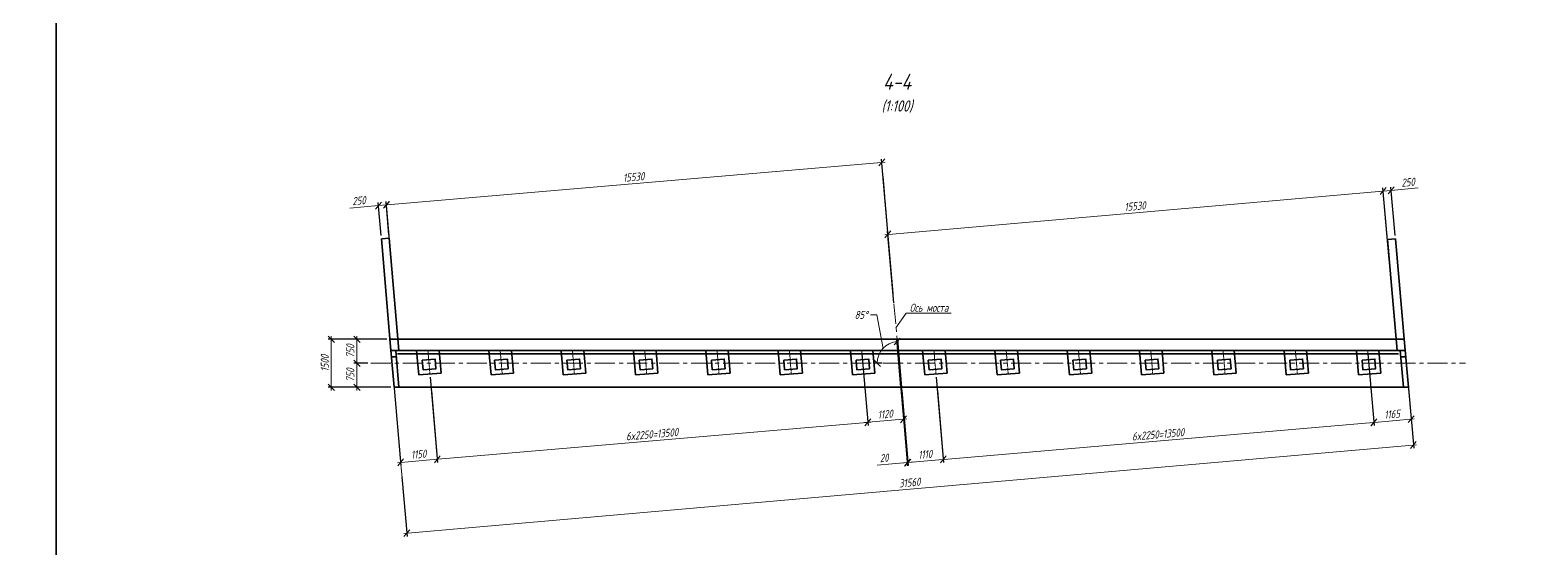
# Model space of a CAD drawing. Header units: millimetres. Extents: x 265754 to 14267433, y -6145605 to 2433772.
# Drawn here: x 7265569 to 7312032, y 812688 to 828879 of the extents above; entities that cross this region are included whole.
import ezdxf
from ezdxf import colors
from ezdxf.entities.mleader import LeaderData, LeaderLine
from ezdxf.math import Vec2, Vec3

# ---------------------------------------------------------------- set-up
doc = ezdxf.new("R2010")
doc.units = ezdxf.units.MM
doc.linetypes.add('осевая', pattern=[2, 1.25, -0.25, 0.25, -0.25])
for name, color, linetype, lineweight in [('1-Бетон', 106, 'Continuous', 35), ('ИС_Выноски', 3, 'Continuous', 18), ('ИС_ОПОР_Тон', 3, 'Continuous', 18), ('ИС_Ось', 3, 'осевая', 18), ('ИС_Размер', 3, 'Continuous', 18), ('ИС_ТаБл', 5, 'Continuous', 35)]:
    doc.layers.add(name, color=color, linetype=linetype, lineweight=lineweight)
doc.styles.add('0', font='isocpeur.ttf', dxfattribs={"width": 0.8, "oblique": 15})
doc.styles.add('ISOCPEUR', font='isocpeur.ttf', dxfattribs={"width": 0.8, "oblique": 15, "height": 2.5})
doc.styles.add('М150', font='isocpeur.ttf', dxfattribs={"width": 0.8, "oblique": 15, "height": 375})
doc.dimstyles.new('М100', dxfattribs={"dimscale": 100, "dimtxt": 2.5, "dimasz": 2, "dimexe": 1, "dimexo": 1, "dimgap": 0.8, "dimtad": 1, "dimdec": 0, "dimzin": 0, "dimdsep": 46, "dimtxsty": '0', "dimblk": 'OBLIQUE', "dimcen": 0.09, "dimdle": 1, "dimclrd": 256, "dimclre": 256, "dimclrt": 256, "dimadec": 4, "dimazin": 0, "dimtfac": 1, "dimtdec": 0, "dimtmove": 1, "dimatfit": 2, "dimfxl": 1, "dimtolj": 1, "dimtzin": 0, "dimlwd": -1, "dimarcsym": 0})

# ---------------------------------------------------------------- blocks, each defined once
blk = doc.blocks.new('*U2136')
at = {"layer": '1-Бетон', "color": 5}
for p, q in [((-316, -383), (-382, 383)), ((321, 383), (382, -323)), ((382, -323), (-316, -383))]:
    blk.add_line(p, q, dxfattribs=at)
blk.add_lwpolyline([(-205, 79), (194, 113), (219, -186), (-179, -220), (-205, 79)], dxfattribs=at)
at = {"layer": 'ИС_Ось', "ltscale": 50}
blk.add_line((33, -353), (-30, 383), dxfattribs=at)
blk = doc.blocks.new('*U2137')
at = {"layer": 'ИС_ОПОР_Тон', "color": 0, "linetype": 'ByBlock', "lineweight": -2, "transparency": 16777216}
for p in [(0, 0), (2258, 0), (4516, 0), (6774, 0), (9032, 0), (11290, 0), (13548, 0), (15806, 0), (18064, 0), (20322, 0), (22580, 0), (24838, 0), (27096, 0), (29354, 0)]:
    blk.add_blockref('*U2136', p, dxfattribs=at)
blk = doc.blocks.new('_OBLIQUE')
at = {"color": 0, "linetype": 'ByBlock', "lineweight": -2}
blk.add_line((0.5, 0.5), (-0.5, -0.5), dxfattribs=at)
blk = doc.blocks.new('*D2142')
at = {"layer": 'Defpoints', "color": 0, "transparency": 16777216}
for p in [(7307359, 818864), (7308521, 818965), (7308718, 816718)]:
    blk.add_point(p, dxfattribs=at)
at = {"layer": 'ИС_Размер', "lineweight": -2, "transparency": 16777216}
for p, q in [((7307368, 818764), (7307565, 816517)), ((7308530, 818866), (7308726, 816619))]:
    blk.add_line(p, q, dxfattribs=at)
at = {"layer": 'ИС_Размер', "transparency": 16777216}
blk.add_line((7307456, 816608), (7308817, 816727), dxfattribs=at)
at = {"layer": 'ИС_Размер', "transparency": 16777216, "xscale": 200, "yscale": 200, "zscale": 200}
for p, rotation in [((7308718, 816718), 4.999976067597246), ((7307556, 816617), 184.9999760675972)]:
    blk.add_blockref('_OBLIQUE', p, dxfattribs=dict(at, rotation=rotation))
at = {"layer": 'ИС_Размер', "transparency": 16777216, "insert": (7308119, 816872), "char_height": 250, "attachment_point": 5, "rotation": 5, "style": '0'}
blk.add_mtext('\\A1;1165', dxfattribs=at)
blk = doc.blocks.new('*D2143')
at = {"layer": 'Defpoints', "color": 0, "transparency": 16777216}
for p in [(7307359, 818864), (7293910, 817708), (7307552, 816616)]:
    blk.add_point(p, dxfattribs=at)
at = {"layer": 'ИС_Размер', "lineweight": -2, "transparency": 16777216}
for p, q in [((7307368, 818764), (7307561, 816517)), ((7293919, 817609), (7294112, 815361))]:
    blk.add_line(p, q, dxfattribs=at)
at = {"layer": 'ИС_Размер', "transparency": 16777216}
blk.add_line((7294004, 815452), (7307652, 816625), dxfattribs=at)
at = {"layer": 'ИС_Размер', "transparency": 16777216, "xscale": 200, "yscale": 200, "zscale": 200}
for p, rotation in [((7307552, 816616), 4.910079958060861), ((7294104, 815461), 184.9100799580608)]:
    blk.add_blockref('_OBLIQUE', p, dxfattribs=dict(at, rotation=rotation))
at = {"layer": 'ИС_Размер', "transparency": 16777216, "insert": (7300810, 816243), "char_height": 250, "attachment_point": 5, "rotation": 4.9101, "style": '0'}
blk.add_mtext('\\A1;6x2250=13500', dxfattribs=at)
blk = doc.blocks.new('*D2144')
at = {"layer": 'Defpoints', "color": 0, "transparency": 16777216}
for p in [(7292770, 818034), (7293874, 818129), (7294104, 815461)]:
    blk.add_point(p, dxfattribs=at)
at = {"layer": 'ИС_Размер', "lineweight": -2, "transparency": 16777216}
for p, q in [((7292779, 817935), (7293008, 815267)), ((7293883, 818030), (7294112, 815361))]:
    blk.add_line(p, q, dxfattribs=at)
at = {"layer": 'ИС_Размер', "transparency": 16777216}
blk.add_line((7292900, 815358), (7294203, 815470), dxfattribs=at)
at = {"layer": 'ИС_Размер', "transparency": 16777216, "xscale": 200, "yscale": 200, "zscale": 200}
for p, rotation in [((7292999, 815366), 184.9100798737521), ((7294104, 815461), 4.910079873752142)]:
    blk.add_blockref('_OBLIQUE', p, dxfattribs=dict(at, rotation=rotation))
at = {"layer": 'ИС_Размер', "transparency": 16777216, "insert": (7293534, 815618), "char_height": 250, "attachment_point": 5, "rotation": 4.9101, "style": '0'}
blk.add_mtext('\\A1;1110', dxfattribs=at)
blk = doc.blocks.new('*D2139')
at = {"layer": 'Defpoints', "color": 0, "transparency": 16777216}
for p in [(7292732, 818248), (7291614, 818152), (7292863, 816717)]:
    blk.add_point(p, dxfattribs=at)
at = {"layer": 'ИС_Размер', "lineweight": -2, "transparency": 16777216}
for p, q in [((7291623, 818052), (7291754, 816521)), ((7292740, 818148), (7292872, 816617))]:
    blk.add_line(p, q, dxfattribs=at)
at = {"layer": 'ИС_Размер', "transparency": 16777216}
blk.add_line((7291646, 816612), (7292963, 816725), dxfattribs=at)
at = {"layer": 'ИС_Размер', "transparency": 16777216, "xscale": 200, "yscale": 200, "zscale": 200}
for p, rotation in [((7292863, 816717), 4.91007992134235), ((7291746, 816621), 184.9100799213423)]:
    blk.add_blockref('_OBLIQUE', p, dxfattribs=dict(at, rotation=rotation))
at = {"layer": 'ИС_Размер', "transparency": 16777216, "insert": (7292287, 816873), "char_height": 250, "attachment_point": 5, "rotation": 4.9101, "style": '0'}
blk.add_mtext('\\A1;1120', dxfattribs=at)
blk = doc.blocks.new('*D2140')
at = {"layer": 'Defpoints', "color": 0, "transparency": 16777216}
for p in [(7291553, 818863), (7278105, 817708), (7291746, 816621)]:
    blk.add_point(p, dxfattribs=at)
at = {"layer": 'ИС_Размер', "lineweight": -2, "transparency": 16777216}
for p, q in [((7291562, 818764), (7291754, 816521)), ((7278114, 817609), (7278306, 815366))]:
    blk.add_line(p, q, dxfattribs=at)
at = {"layer": 'ИС_Размер', "transparency": 16777216}
blk.add_line((7278198, 815457), (7291845, 816629), dxfattribs=at)
at = {"layer": 'ИС_Размер', "transparency": 16777216, "xscale": 200, "yscale": 200, "zscale": 200}
for p, rotation in [((7291746, 816621), 4.909081965965504), ((7278298, 815466), 184.9090819659655)]:
    blk.add_blockref('_OBLIQUE', p, dxfattribs=dict(at, rotation=rotation))
at = {"layer": 'ИС_Размер', "transparency": 16777216, "insert": (7285004, 816248), "char_height": 250, "attachment_point": 5, "rotation": 4.9091, "style": '0'}
blk.add_mtext('\\A1;6x2250=13500', dxfattribs=at)
blk = doc.blocks.new('*D2141')
at = {"layer": 'Defpoints', "color": 0, "transparency": 16777216}
for p in [(7292778, 817708), (7292798, 817710), (7292999, 815366)]:
    blk.add_point(p, dxfattribs=at)
at = {"layer": 'ИС_Размер', "lineweight": -2, "transparency": 16777216}
for p, q in [((7292787, 817608), (7292988, 815265)), ((7292807, 817610), (7293008, 815267))]:
    blk.add_line(p, q, dxfattribs=at)
at = {"layer": 'ИС_Размер', "transparency": 16777216}
for p, q in [((7292039, 815284), (7292979, 815364)), ((7292979, 815364), (7292780, 815347)), ((7292979, 815364), (7292999, 815366)), ((7292979, 815364), (7292999, 815366)), ((7292999, 815366), (7293199, 815383))]:
    blk.add_line(p, q, dxfattribs=at)
at = {"layer": 'ИС_Размер', "transparency": 16777216, "xscale": 200, "yscale": 200, "zscale": 200}
for p, rotation in [((7292979, 815364), 4.910080018762927), ((7292999, 815366), 184.9100800187629)]:
    blk.add_blockref('_OBLIQUE', p, dxfattribs=dict(at, rotation=rotation))
at = {"layer": 'ИС_Размер', "transparency": 16777216, "insert": (7292254, 815508), "char_height": 250, "attachment_point": 5, "rotation": 4.9101, "style": '0'}
blk.add_mtext('\\A1;20', dxfattribs=at)
blk = doc.blocks.new('*D2145')
at = {"layer": 'Defpoints', "color": 0, "transparency": 16777216}
for p in [(7308626, 817766), (7308788, 815909), (7277186, 815016)]:
    blk.add_point(p, dxfattribs=at)
at = {"layer": 'ИС_Размер', "lineweight": -2, "transparency": 16777216}
for p, q in [((7308635, 817667), (7308797, 815810)), ((7277195, 814916), (7277358, 813059))]:
    blk.add_line(p, q, dxfattribs=at)
at = {"layer": 'ИС_Размер', "transparency": 16777216}
blk.add_line((7277249, 813150), (7308888, 815918), dxfattribs=at)
at = {"layer": 'ИС_Размер', "transparency": 16777216, "xscale": 200, "yscale": 200, "zscale": 200}
for p, rotation in [((7308788, 815909), 4.999999992068989), ((7277349, 813159), 184.999999992069)]:
    blk.add_blockref('_OBLIQUE', p, dxfattribs=dict(at, rotation=rotation))
at = {"layer": 'ИС_Размер', "transparency": 16777216, "insert": (7293051, 814738), "char_height": 250, "attachment_point": 5, "rotation": 5, "style": '0'}
blk.add_mtext('\\A1;31560', dxfattribs=at)
blk = doc.blocks.new('*D2146')
at = {"layer": 'Defpoints', "color": 0, "transparency": 16777216}
for p in [(7276923, 818028), (7278068, 818128), (7277156, 815368)]:
    blk.add_point(p, dxfattribs=at)
at = {"layer": 'ИС_Размер', "lineweight": -2, "transparency": 16777216}
for p, q in [((7276932, 817929), (7277164, 815268)), ((7278077, 818029), (7278310, 815368))]:
    blk.add_line(p, q, dxfattribs=at)
at = {"layer": 'ИС_Размер', "transparency": 16777216}
blk.add_line((7278401, 815477), (7277056, 815359), dxfattribs=at)
at = {"layer": 'ИС_Размер', "transparency": 16777216, "xscale": 200, "yscale": 200, "zscale": 200}
for p, rotation in [((7277156, 815368), 184.9999999259369), ((7278301, 815468), 4.999999925936907)]:
    blk.add_blockref('_OBLIQUE', p, dxfattribs=dict(at, rotation=rotation))
at = {"layer": 'ИС_Размер', "transparency": 16777216, "insert": (7277711, 815622), "char_height": 250, "attachment_point": 5, "rotation": 5, "style": '0'}
blk.add_mtext('\\A1;1150', dxfattribs=at)
blk = doc.blocks.new('*D2147')
at = {"layer": 'Defpoints', "color": 0, "transparency": 16777216}
for p in [(7307843, 823842), (7307976, 822328), (7308225, 822350)]:
    blk.add_point(p, dxfattribs=at)
at = {"layer": 'ИС_Размер', "transparency": 16777216}
for p, q in [((7308192, 823872), (7307744, 823833)), ((7308939, 823938), (7308092, 823864))]:
    blk.add_line(p, q, dxfattribs=at)
at = {"layer": 'ИС_Размер', "lineweight": -2, "transparency": 16777216}
for p, q in [((7307967, 822428), (7307835, 823942)), ((7308216, 822450), (7308084, 823963))]:
    blk.add_line(p, q, dxfattribs=at)
at = {"layer": 'ИС_Размер', "transparency": 16777216, "xscale": 200, "yscale": 200, "zscale": 200}
for p, rotation in [((7307843, 823842), 185.0000001018143), ((7308092, 823864), 5.0000001018143)]:
    blk.add_blockref('_OBLIQUE', p, dxfattribs=dict(at, rotation=rotation))
at = {"layer": 'ИС_Размер', "transparency": 16777216, "insert": (7308618, 824116), "char_height": 250, "attachment_point": 5, "rotation": 5, "style": '0'}
blk.add_mtext('\\A1;250', dxfattribs=at)
blk = doc.blocks.new('*D2166')
at = {"layer": 'Defpoints', "color": 0, "transparency": 16777216}
for p in [(7276819, 819214), (7275789, 818464), (7276225, 818464)]:
    blk.add_point(p, dxfattribs=at)
at = {"layer": 'ИС_Размер', "lineweight": -2, "transparency": 16777216}
for p, q in [((7276719, 819214), (7275689, 819214)), ((7276125, 818464), (7275689, 818464))]:
    blk.add_line(p, q, dxfattribs=at)
at = {"layer": 'ИС_Размер', "transparency": 16777216}
blk.add_line((7275789, 819314), (7275789, 818364), dxfattribs=at)
at = {"layer": 'ИС_Размер', "transparency": 16777216, "xscale": 200, "yscale": 200, "zscale": 200}
for p, rotation in [((7275789, 819214), 90), ((7275789, 818464), 270)]:
    blk.add_blockref('_OBLIQUE', p, dxfattribs=dict(at, rotation=rotation))
at = {"layer": 'ИС_Размер', "transparency": 16777216, "insert": (7275584, 818839), "char_height": 250, "attachment_point": 5, "rotation": 90, "style": '0'}
blk.add_mtext('\\A1;750', dxfattribs=at)
blk = doc.blocks.new('*D2167')
at = {"layer": 'Defpoints', "color": 0, "transparency": 16777216}
for p in [(7276225, 818464), (7275789, 817714), (7276950, 817714)]:
    blk.add_point(p, dxfattribs=at)
at = {"layer": 'ИС_Размер', "lineweight": -2, "transparency": 16777216}
for p, q in [((7276125, 818464), (7275689, 818464)), ((7276850, 817714), (7275689, 817714))]:
    blk.add_line(p, q, dxfattribs=at)
at = {"layer": 'ИС_Размер', "transparency": 16777216}
blk.add_line((7275789, 818564), (7275789, 817614), dxfattribs=at)
at = {"layer": 'ИС_Размер', "transparency": 16777216, "xscale": 200, "yscale": 200, "zscale": 200}
for p, rotation in [((7275789, 818464), 90), ((7275789, 817714), 270)]:
    blk.add_blockref('_OBLIQUE', p, dxfattribs=dict(at, rotation=rotation))
at = {"layer": 'ИС_Размер', "transparency": 16777216, "insert": (7275584, 818089), "char_height": 250, "attachment_point": 5, "rotation": 90, "style": '0'}
blk.add_mtext('\\A1;750', dxfattribs=at)
blk = doc.blocks.new('*D2168')
at = {"layer": 'Defpoints', "color": 0, "transparency": 16777216}
for p in [(7276819, 819214), (7274989, 817714), (7276950, 817714)]:
    blk.add_point(p, dxfattribs=at)
at = {"layer": 'ИС_Размер', "lineweight": -2, "transparency": 16777216}
for p, q in [((7276719, 819214), (7274889, 819214)), ((7276850, 817714), (7274889, 817714))]:
    blk.add_line(p, q, dxfattribs=at)
at = {"layer": 'ИС_Размер', "transparency": 16777216}
blk.add_line((7274989, 819314), (7274989, 817614), dxfattribs=at)
at = {"layer": 'ИС_Размер', "transparency": 16777216, "xscale": 200, "yscale": 200, "zscale": 200}
for p, rotation in [((7274989, 819214), 90), ((7274989, 817714), 270)]:
    blk.add_blockref('_OBLIQUE', p, dxfattribs=dict(at, rotation=rotation))
at = {"layer": 'ИС_Размер', "transparency": 16777216, "insert": (7274784, 818464), "char_height": 250, "attachment_point": 5, "rotation": 90, "style": '0'}
blk.add_mtext('\\A1;1500', dxfattribs=at)
blk = doc.blocks.new('_None')
blk = doc.blocks.new('*D2235')
at = {"layer": 'Defpoints', "color": 0, "transparency": 16777216}
for p in [(7292222, 824304), (7292123, 818788), (7292293, 818464), (7292832, 818464), (7292826, 817270)]:
    blk.add_point(p, dxfattribs=at)
at = {"layer": 'ИС_Размер', "transparency": 16777216}
for p, q in [((7292033, 819975), (7291833, 819975)), ((7292221, 818925), (7292033, 819975))]:
    blk.add_line(p, q, dxfattribs=at)
at = {"layer": 'ИС_Размер', "lineweight": -2, "transparency": 16777216}
blk.add_line((7292193, 818464), (7291941, 818464), dxfattribs=at)
at = {"layer": 'ИС_Размер', "transparency": 16777216}
blk.add_arc((7292723, 818464), 682, 94.9101, 180, dxfattribs=at)
at = {"layer": 'ИС_Размер', "transparency": 16777216, "xscale": 200, "yscale": 200, "zscale": 200}
for p, rotation in [((7292665, 819143), 4.910079920402088), ((7292041, 818464), 269.9999999999972)]:
    blk.add_blockref('_OBLIQUE', p, dxfattribs=dict(at, rotation=rotation))
at = {"layer": 'ИС_Размер', "transparency": 16777216, "insert": (7291539, 819975), "char_height": 250, "attachment_point": 5, "style": '0'}
blk.add_mtext('\\A1;85°', dxfattribs=at)
blk = doc.blocks.new('*D2250')
at = {"layer": 'Defpoints', "color": 0, "transparency": 16777216}
for p in [(7292184, 824740), (7292545, 820543), (7277071, 819214)]:
    blk.add_point(p, dxfattribs=at)
at = {"layer": 'ИС_Размер', "transparency": 16777216}
blk.add_line((7276610, 823402), (7292284, 824749), dxfattribs=at)
at = {"layer": 'ИС_Размер', "lineweight": -2, "transparency": 16777216}
for p, q in [((7292536, 820643), (7292175, 824840)), ((7277062, 819313), (7276701, 823511))]:
    blk.add_line(p, q, dxfattribs=at)
at = {"layer": 'ИС_Размер', "transparency": 16777216, "xscale": 200, "yscale": 200, "zscale": 200}
for p, rotation in [((7292184, 824740), 4.910237289790994), ((7276710, 823411), 184.910237289791)]:
    blk.add_blockref('_OBLIQUE', p, dxfattribs=dict(at, rotation=rotation))
at = {"layer": 'ИС_Размер', "transparency": 16777216, "insert": (7284429, 824280), "char_height": 250, "attachment_point": 5, "rotation": 4.9102, "style": '0'}
blk.add_mtext('\\A1;15530', dxfattribs=at)
blk = doc.blocks.new('*D2251')
at = {"layer": 'Defpoints', "color": 0, "transparency": 16777216}
for p in [(7307843, 823842), (7308039, 821608), (7292568, 820255)]:
    blk.add_point(p, dxfattribs=at)
at = {"layer": 'ИС_Размер', "transparency": 16777216}
blk.add_line((7292273, 822480), (7307943, 823851), dxfattribs=at)
at = {"layer": 'ИС_Размер', "lineweight": -2, "transparency": 16777216}
for p, q in [((7308030, 821708), (7307835, 823942)), ((7292559, 820354), (7292364, 822588))]:
    blk.add_line(p, q, dxfattribs=at)
at = {"layer": 'ИС_Размер', "transparency": 16777216, "xscale": 200, "yscale": 200, "zscale": 200}
for p, rotation in [((7307843, 823842), 5.000000001332647), ((7292372, 822488), 185.0000000013326)]:
    blk.add_blockref('_OBLIQUE', p, dxfattribs=dict(at, rotation=rotation))
at = {"layer": 'ИС_Размер', "transparency": 16777216, "insert": (7300090, 823369), "char_height": 250, "attachment_point": 5, "rotation": 5, "style": '0'}
blk.add_mtext('\\A1;15530', dxfattribs=at)
blk = doc.blocks.new('*D2252')
at = {"layer": 'Defpoints', "color": 0, "transparency": 16777216}
for p in [(7276461, 823389), (7276552, 822351), (7276799, 822373)]:
    blk.add_point(p, dxfattribs=at)
at = {"layer": 'ИС_Размер', "transparency": 16777216}
for p, q in [((7275564, 823311), (7276461, 823389)), ((7276808, 823420), (7276362, 823381))]:
    blk.add_line(p, q, dxfattribs=at)
at = {"layer": 'ИС_Размер', "lineweight": -2, "transparency": 16777216}
for p, q in [((7276543, 822451), (7276453, 823489)), ((7276790, 822472), (7276699, 823510))]:
    blk.add_line(p, q, dxfattribs=at)
at = {"layer": 'ИС_Размер', "transparency": 16777216, "xscale": 200, "yscale": 200, "zscale": 200}
for p, rotation in [((7276461, 823389), 184.9981935092873), ((7276708, 823411), 4.998193509287363)]:
    blk.add_blockref('_OBLIQUE', p, dxfattribs=dict(at, rotation=rotation))
at = {"layer": 'ИС_Размер', "transparency": 16777216, "insert": (7275849, 823541), "char_height": 250, "attachment_point": 5, "rotation": 4.9982, "style": '0'}
blk.add_mtext('\\A1;250', dxfattribs=at)

msp = doc.modelspace()

# ---------------------------------------------------------------- linework, layer by layer
at = {"layer": '1-Бетон'}
for p, q in [((7277100.9653, 817713.7707, 0.0004), (7277000.1988, 818863.5568, 0.0004)), ((7308479.8906, 817713.7702, 0.0004), (7308379.2973, 818863.5568, 0.0004)), ((7276867.2282, 818664.3179, 0.0004), (7277017.6598, 818664.3205, 0.0004)), ((7308396.7284, 818664.3179, 0.0004), (7308547.3015, 818664.3149, 0.0004))]:
    msp.add_line(p, q, dxfattribs=at)
msp.add_lwpolyline([(7266394.4017, 859892.3616), (7352902.1087, 859892.3616), (7352902.1087, 771391.9934), (7266394.4017, 771391.9934)], close=True, dxfattribs=at)
at = {"layer": '1-Бетон', "elevation": 0.0004}
for points in [[(7276552.0231, 822350.9376), (7276798.7525, 822372.5158)], [(7276849.7916, 818863.6196), (7276552.0231, 822350.9376)], [(7277100.7465, 818863.6196), (7276798.7525, 822372.5158)], [(7308224.8252, 822350.2382), (7307975.7765, 822328.4493)], [(7308278.9155, 818863.5539), (7307975.7765, 822328.4493)], [(7308529.8705, 818863.5539), (7308224.8252, 822350.2382)], [(7276950.3902, 817713.7727), (7292777.6322, 817713.557), (7292648.7545, 819213.7493), (7276819.1592, 819213.7493), (7276950.3902, 817713.7727)], [(7292797.7058, 817713.678), (7308630.4634, 817713.7722), (7308499.2324, 819213.7493), (7292668.8282, 819213.8696), (7292797.7058, 817713.678)], [(7308529.8705, 818863.5539), (7276849.7916, 818863.6196)], [(7308321.4961, 818763.5568), (7277060.3828, 818763.5568)]]:
    msp.add_lwpolyline(points, dxfattribs=at)
at = {"layer": 'ИС_ОПОР_Тон'}
for p, q in [((7292831.7078, 818463.7738, 0.0004), (7292292.6478, 818463.7738, 0.0004)), ((7277196.6519, 814898.9883, 0.0004), (7277131.1766, 815603.5544, 0.0004))]:
    msp.add_line(p, q, dxfattribs=at)
at = {"layer": 'ИС_Ось', "color": 1, "ltscale": 500}
msp.add_line((7292221.5183, 824303.9171, 0.0004), (7292825.7873, 817269.9647, 0.0004), dxfattribs=at)
at = {"layer": 'ИС_Ось', "ltscale": 500}
msp.add_line((7276224.5615, 818463.7738, 0.0004), (7310416.6821, 818463.7738, 0.0004), dxfattribs=at)

# ---------------------------------------------------------------- block references
at = {"layer": 'ИС_ОПОР_Тон'}
msp.add_blockref('*U2137', (7278035.5242, 818480.9744, 0.0004), dxfattribs=at)

# ---------------------------------------------------------------- texts
at = {"layer": 'ИС_ТаБл', "color": 1, "insert": (7292658.2013, 827481.4772, 103864.599), "char_height": 1000, "attachment_point": 5, "style": 'М150'}
msp.add_mtext('{\\H0.7x;\\P\\H0.71429x;4-4\\P\\pxsm1;\\H0.7x;(1:100)}', dxfattribs=at)

# ---------------------------------------------------------------- dimensions: what is measured, and where the dimension line sits
at = {"layer": 'ИС_Размер'}
for p1, p2, distance, override, picture, middle in [((7277070.6125, 819213.7493, 0.0004), (7292544.5985, 820543.123, 0.0004), 4212.6982, {"dimrnd": 5}, '*D2250', (7284429.4729, 824279.9215, 0.0004)), ((7292567.7194, 820254.82, 0.0004), (7308038.776, 821608.362, 0.0004), 2242.1551, {"dimrnd": 5}, '*D2251', (7300089.9641, 823369.434, 0.0004)), ((7307359.2311, 818863.5568, 0.0004), (7308520.978, 818965.196, 0.0004), -2255.4295, {"dimrnd": 5}, '*D2142', (7308118.8104, 816871.7493, 0.0004)), ((7291614.3994, 818151.5311, 0.0004), (7292731.7607, 818247.5208, 0.0004), -1536.2411, {"dimrnd": 5}, '*D2139', (7292287.0239, 816873.1701, 0.0004)), ((7278068.3909, 818128.3493, 0.0004), (7276922.8874, 818028.1308, 0.0004), 2670.5352, {"dimrnd": 1}, '*D2146', (7277710.5247, 815622.0869, 0.0004)), ((7277186.4349, 815015.7687, 0.0004), (7308625.8618, 817766.3622, 0.0004), -1863.9615, {"dimrnd": 5}, '*D2145', (7293050.7364, 814738.4168, 0.0004)), ((7292770.158, 818034.3468, 0.0004), (7293874.3176, 818129.2023, 0.0004), -2677.9706, {"dimrnd": 5}, '*D2144', (7293533.9048, 815617.8791, 0.0004))]:
    dim = msp.add_aligned_dim(p1=p1, p2=p2, distance=distance, dimstyle='М100', override=override, dxfattribs=at)
    dim.commit()
    dim.dimension.update_dxf_attribs({"geometry": picture, "text_midpoint": middle})
dim = msp.add_angular_dim_2l(base=(7292122.9376, 818787.8541), line1=((7292221.5183, 824303.9171, 0.0004), (7292825.7873, 817269.9647, 0.0004)), line2=((7292831.7078, 818463.7738, 0.0004), (7292292.6478, 818463.7738, 0.0004)), dimstyle='М100', override={"dimrnd": 5, "dimadec": 0}, dxfattribs=at)
dim.commit()
dim.dimension.update_dxf_attribs({"geometry": '*D2235', "text_midpoint": (7291539.2757, 819974.609, 0.0004), "dimtype": 162})
for base, p1, p2, angle, picture, middle in [((7307843.3593, 823841.9851, 0.0004), (7308224.8252, 822350.2382, 0.0004), (7307975.7765, 822328.4493, 0.0004), 185.0000001, '*D2147', (7308643.3138, 823831.092, 0.0004)), ((7276461.2175, 823389.2268, 0.0004), (7276798.7525, 822372.5158, 0.0004), (7276552.0231, 822350.9376, 0.0004), 184.99819351, '*D2252', (7275870.1007, 823299.3846, 0.0004)), ((7292999.3714, 815366.2036, 0.0004), (7292778.0983, 817708.1316, 0.0004), (7292798.0352, 817709.8443, 0.0004), 4.91008002, '*D2141', (7292269.3128, 815332.1458, 0.0004))]:
    dim = msp.add_linear_dim(base=base, p1=p1, p2=p2, angle=angle, dimstyle='М100', override={"dimrnd": 5}, dxfattribs=at)
    dim.commit()
    dim.dimension.update_dxf_attribs({"geometry": picture, "text_midpoint": middle, "dimtype": 161})
for base, p1, p2, picture, middle in [((7274988.6291, 817713.7727, 0.0004), (7276819.1592, 819213.7493, 0.0004), (7276950.3902, 817713.7727, 0.0004), '*D2168', (7274783.6291, 818463.761, 0.0004)), ((7275788.6291, 818463.7738, 0.0004), (7276819.1592, 819213.7493, 0.0004), (7276224.5615, 818463.7738, 0.0004), '*D2166', (7275583.6291, 818838.7615, 0.0004)), ((7275788.6291, 817713.7727, 0.0004), (7276224.5615, 818463.7738, 0.0004), (7276950.3902, 817713.7727, 0.0004), '*D2167', (7275583.6291, 818088.7733, 0.0004))]:
    dim = msp.add_linear_dim(base=base, p1=p1, p2=p2, angle=90, dimstyle='М100', dxfattribs=at)
    dim.commit()
    dim.dimension.update_dxf_attribs({"geometry": picture, "text_midpoint": middle})
for p1, p2, distance, picture, middle in [((7278105.1433, 817708.2667, 0.0004), (7291553.2511, 818863.3236, 0.0004), -2250.6553, '*D2140', (7285004.2539, 816247.6438, 0.0004)), ((7293910.4841, 817708.209, 0.0004), (7307359.2311, 818863.5568, 0.0004), -2255.4267, '*D2143', (7300810.3581, 816242.9807, 0.0004))]:
    dim = msp.add_aligned_dim(p1=p1, p2=p2, distance=distance, text='6x2250=<>', dimstyle='М100', override={"dimrnd": 5}, dxfattribs=at)
    dim.commit()
    dim.dimension.update_dxf_attribs({"geometry": picture, "text_midpoint": middle})

# ---------------------------------------------------------------- leaders
at = {"layer": 'ИС_Выноски'}
ml = msp.add_multileader_mtext('Standard', dxfattribs=at)
ml.set_content('Ось моста', color=256, style='ISOCPEUR')
ml.set_leader_properties(color=256, linetype='ByLayer', lineweight=-1)
ml.set_arrow_properties(name='NONE')
ml.build(insert=Vec2(0, 0))
ml.multileader.update_dxf_attribs({"text_left_attachment_type": 6, "text_right_attachment_type": 6, "dogleg_length": 0.36, "arrow_head_size": 300, "scale": 50})
ctx = ml.context
ctx.base_point, ctx.scale, ctx.char_height, ctx.arrow_head_size, ctx.landing_gap_size, ctx.plane_origin = Vec3(7292989.3746, 820024.1371, 0.0004), 50, 250, 300, 4.5, Vec3(7301433.5816, 814325.1796, 0.0004)
ctx.left_attachment, ctx.right_attachment, ctx.text_align_type = 6, 6, 1
notes = []
notes.append((ctx, [(0, (1, 1, 0), (7292949.1142, 820024.1371, 0.0004), (1, 0), 40.2604, [(1, [(7292623.2752, 819569.09, 0.0004)], 0, [])])]))
ctx.mtext.insert, ctx.mtext.width, ctx.mtext.alignment, ctx.mtext.flow_direction = Vec3(7293657.3683, 820324.1371, 0.0004), 2049.625884, 2, 5
for ctx, leaders in notes:
    for number, flags, end, landing, length, lines in leaders:
        leader = LeaderData()
        leader.index, (leader.has_last_leader_line, leader.has_dogleg_vector, leader.attachment_direction) = number, flags
        leader.last_leader_point, leader.dogleg_vector, leader.dogleg_length = Vec3(end), Vec3(landing), length
        for number, points, colour, breaks in lines:
            line = LeaderLine()
            line.index, line.vertices, line.color, line.breaks = number, Vec3.list(points), colors.encode_raw_color(colour), breaks
            leader.lines.append(line)
        ctx.leaders.append(leader)

doc.saveas('drawing.dxf')
